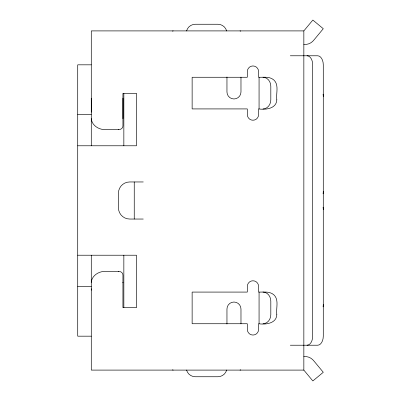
<?xml version="1.0" encoding="UTF-8"?>
<svg xmlns="http://www.w3.org/2000/svg" width="401" height="401" viewBox="0 0 401 401"><rect width="100%" height="100%" fill="white"/><g stroke="black" fill="none" stroke-linecap="round" stroke-linejoin="round"><path stroke-width="0.6" d="M91.283 98.17L91.283 110.801A14.296 11.714 0 0 0 91.468 112.195M122.937 98.17L122.937 118.215A4.521 3.704 0 0 1 122.901 118.696M303.843 356.529A11.524 11.524 0 0 1 314.148 361.271L323.286 372.288L312.845 380.95L303.843 370.098L303.843 30.902L312.845 20.05L323.286 28.712L314.148 39.729A11.524 11.524 0 0 1 303.843 44.471M172.425 31.118L173.182 30.902M240.785 369.882L240.029 370.098M91.283 118.586A14.296 11.714 0 0 0 104.315 129.663L118.701 129.678M303.843 30.902L91.283 30.902L91.283 145.779M290.274 55.779L317.647 55.779A9.048 5.644 -90 0 1 323.286 64.822L323.286 336.178A9.048 5.644 -90 0 1 317.647 345.221L290.274 345.221M91.283 64.822L77.714 64.822L77.714 336.178L91.283 336.178M77.714 114.445L91.283 114.445M77.714 145.779L136.505 145.779L136.505 93.318L122.937 93.318L122.937 125.994A4.521 3.704 0 0 1 118.415 129.698M143.287 181.959L129.724 181.959A11.308 11.308 0 0 0 118.415 193.262L118.415 207.738A11.308 11.308 0 0 0 129.724 219.041L143.287 219.041M77.714 255.221L136.505 255.221L136.505 307.682L122.937 307.682L122.937 275.006A4.521 3.704 0 0 0 118.415 271.302L104.315 271.337A14.296 11.714 0 0 0 91.283 282.414M77.714 286.555L91.283 286.555M303.843 370.098L91.283 370.098L91.283 255.221M118.415 271.302L118.701 271.322M240.029 30.902L240.785 31.118M173.182 370.098L172.425 369.882M259.066 77.263L259.066 108.917M259.066 292.083L259.066 323.737M240.976 77.162L240.976 91.959A7.007 7.007 0 0 1 233.968 98.967A7.007 7.007 0 0 1 226.956 91.959L226.956 76.982M240.976 323.838L240.976 309.041A7.007 7.007 0 0 0 233.968 302.033A7.007 7.007 0 0 0 226.956 309.041L226.956 324.018M134.245 181.959L134.245 219.041M123.844 93.318L123.844 145.779M123.844 255.221L123.844 307.682M307.041 55.779A9.048 5.644 -90 0 1 311.031 58.426A9.048 5.644 90 0 1 312.685 64.822L312.685 336.178A9.048 5.644 -90 0 1 307.041 345.221M91.283 290.199A14.296 11.714 0 0 1 91.468 288.805M122.901 282.304A4.521 3.704 0 0 1 122.937 282.785M262.986 323.737A9.048 7.835 -90 0 0 270.815 314.695L270.815 301.126A9.048 7.835 -90 0 0 262.986 292.083M226.65 30.962A9.048 9.048 0 0 0 217.913 24.255L195.297 24.255A9.048 9.048 0 0 0 186.56 30.962M262.986 77.263A9.048 7.835 90 0 1 270.815 86.305L270.815 99.874A9.048 7.835 90 0 1 262.986 108.917M323.096 94.14A9.048 5.644 -90 0 1 323.286 96.481M323.286 304.519A9.048 5.644 -90 0 1 323.096 306.86M323.096 207.202A9.048 5.644 -90 0 1 323.286 209.548M226.65 370.038A9.048 9.048 0 0 1 217.913 376.745L195.297 376.745A9.048 9.048 0 0 1 186.56 370.038M323.286 191.452A9.048 5.644 -90 0 1 323.096 193.798M276.82 99.874C276.424 108.816 265.437 109.964 258.615 108.917L258.615 114.571A5.654 5.654 0 0 1 252.961 120.225A5.654 5.654 0 0 1 247.307 114.571L247.307 108.917L192.134 108.917L192.134 77.263L247.307 77.263L247.307 71.609A5.654 5.654 0 0 1 252.961 65.954A5.654 5.654 0 0 1 258.615 71.609L258.615 77.263C263.683 77.413 269.567 76.285 273.763 79.909C279.347 84.967 275.828 93.423 276.82 99.874M276.82 314.695C276.424 323.637 265.437 324.785 258.615 323.737L258.615 329.391A5.654 5.654 0 0 1 252.961 335.046A5.654 5.654 0 0 1 247.307 329.391L247.307 323.737L192.134 323.737L192.134 292.083L247.307 292.083L247.307 286.429A5.654 5.654 0 0 1 252.961 280.775A5.654 5.654 0 0 1 258.615 286.429L258.615 292.083C263.683 292.234 269.567 291.106 273.763 294.73C279.347 299.793 275.828 308.249 276.82 314.695"/></g></svg>
